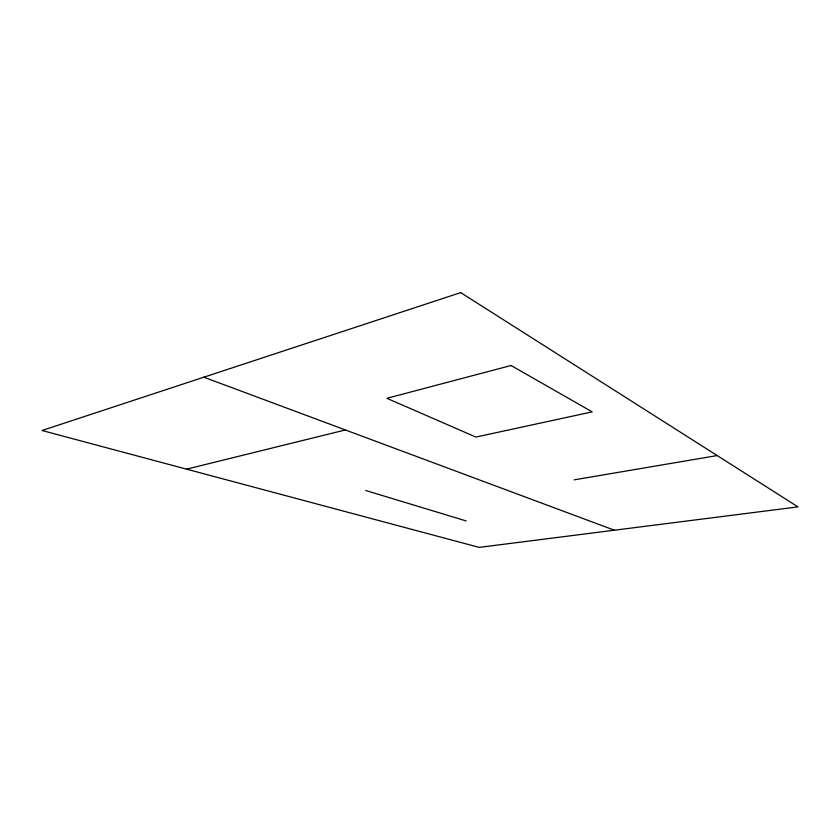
<?xml version="1.0" encoding="UTF-8"?>
<svg xmlns="http://www.w3.org/2000/svg" width="840" height="840" viewBox="0 0 840 840"><rect width="100%" height="100%" fill="white"/><g stroke="black" fill="none" stroke-linecap="round" stroke-linejoin="round"><path stroke-width="1.26" d="M186.553 469.151L345.377 429.954M574.15 479.85L717.202 455.564M365.778 490.518L466.127 520.926M203.847 377.202L614.376 530.208M460.698 292.614L42 430.5L479.199 547.386L798 506.888L460.698 292.614M511.077 365.495L386.883 398.307L475.892 437.062L592.19 411.863L511.077 365.495"/></g></svg>
